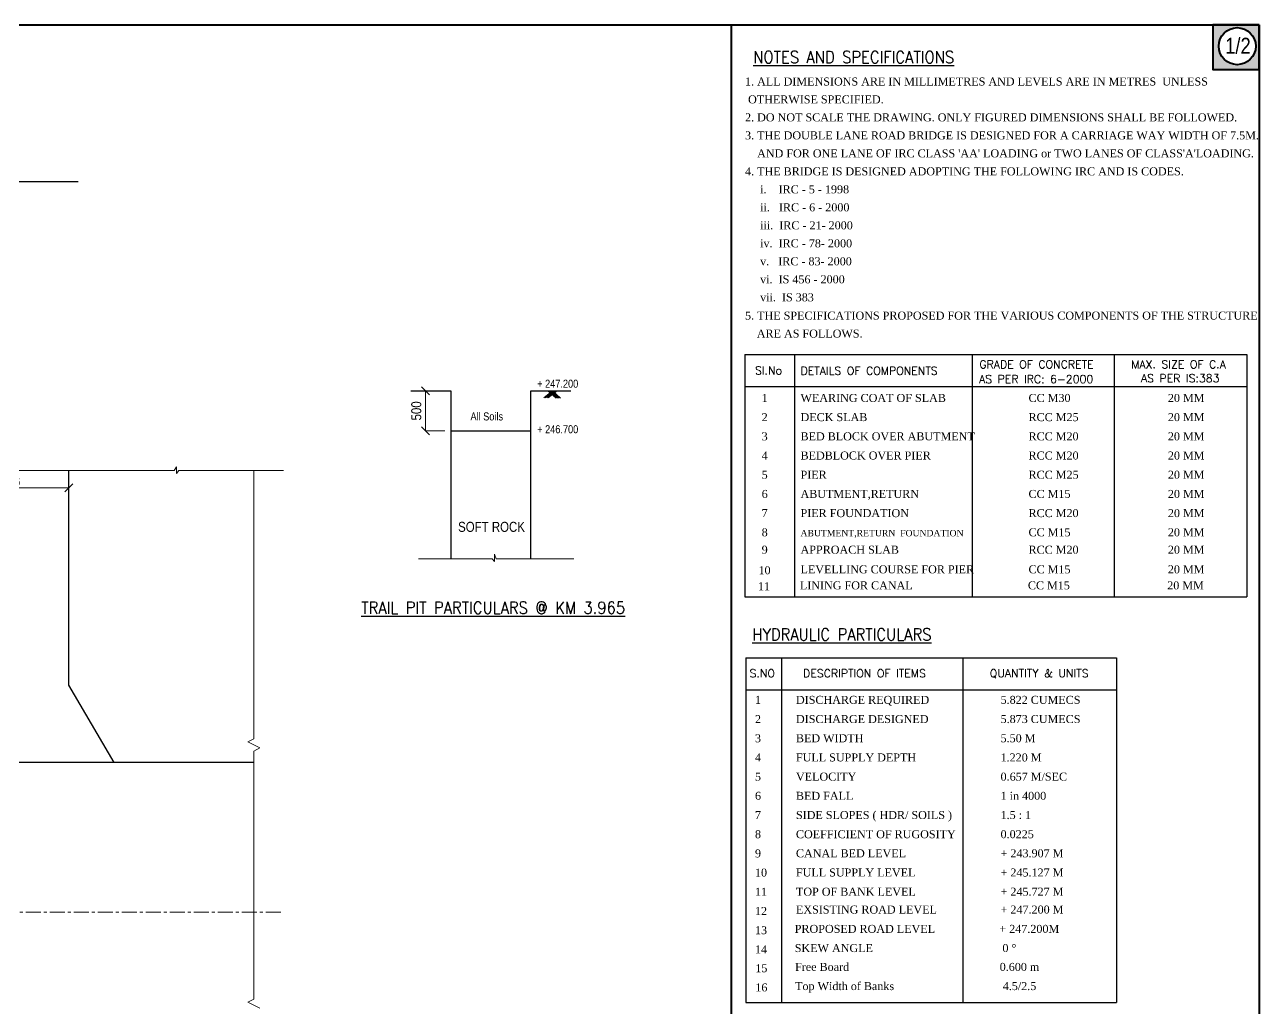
# Model space of a CAD drawing. Header units: millimetres. Extents: x 909709 to 971144, y -249798 to -204202.
# Drawn here: x 940152 to 971015, y -228802 to -204202 of the extents above; entities that cross this region are included whole.
import ezdxf
from ezdxf.enums import TextEntityAlignment as Align

# ---------------------------------------------------------------- set-up
doc = ezdxf.new("R2010")
doc.units = ezdxf.units.MM
doc.header["$LTSCALE"] = 300
doc.header["$MEASUREMENT"] = 0
doc.linetypes.add('CENTER', pattern=[2, 1.25, -0.25, 0.25, -0.25])
for name, color, linetype, lineweight in [('DWG TEXT', 3, 'Continuous', 25), ('elevations', 7, 'Continuous', 25), ('MAIN', 7, 'Continuous', 25), ('text', 7, 'Continuous', 25)]:
    doc.layers.add(name, color=color, linetype=linetype, lineweight=lineweight)
doc.layers.add('NOTES', color=7, linetype='Continuous')
doc.styles.add('ARIAL', font='times.ttf')
doc.styles.add('ARIAL NARROW', font='ARIALN.TTF', dxfattribs={"height": 250})
doc.styles.add('ROMANS', font='romans')
doc.styles.add('ROMANT', font='romant')
doc.styles.get("Standard").update_dxf_attribs({"font": 'ARIALN.TTF', "height": 200})
doc.dimstyles.new('ISO-25', dxfattribs={"dimtxt": 200, "dimasz": 200, "dimexe": 1.25, "dimexo": 150, "dimgap": 50, "dimtad": 1, "dimdec": 1, "dimdsep": 46, "dimtxsty": 'Standard', "dimblk": 'OBLIQUE', "dimcen": 2.5, "dimdle": 1.25, "dimclrt": 256, "dimadec": 0, "dimazin": 0, "dimtfac": 1, "dimtdec": 1, "dimtmove": 0, "dimatfit": 3, "dimfxl": 1, "dimlwd": 15, "dimlwe": 13, "dimarcsym": 0})
doc.dimstyles.new('REIN FORCE 2', dxfattribs={"dimtxt": 250, "dimasz": 200, "dimexe": 1.25, "dimexo": 150, "dimgap": 100, "dimtad": 1, "dimdec": 1, "dimlfac": 0.5, "dimdsep": 46, "dimtxsty": 'ARIAL NARROW', "dimblk": 'OBLIQUE', "dimcen": 2.5, "dimdle": 1.25, "dimadec": 0, "dimazin": 0, "dimtfac": 1, "dimtdec": 1, "dimtmove": 0, "dimatfit": 3, "dimfxl": 1, "dimlwd": 15, "dimlwe": 13, "dimarcsym": 0})

# ---------------------------------------------------------------- blocks, each defined once
blk = doc.blocks.new('_Oblique')
at = {"color": 0, "linetype": 'ByBlock', "lineweight": -2}
blk.add_line((-0.5, -0.5), (0.5, 0.5), dxfattribs=at)
blk = doc.blocks.new('*D6')
at = {"layer": 'Defpoints', "color": 0, "linetype": 'ByBlock', "transparency": 16777216}
for p in [(950525, -213360), (950169, -214360), (950808, -214360)]:
    blk.add_point(p, dxfattribs=at)
at = {"layer": 'MAIN', "color": 0, "linetype": 'ByBlock', "lineweight": 13, "transparency": 16777216}
for p, q in [((950375, -213360), (950168, -213360)), ((950658, -214360), (950168, -214360))]:
    blk.add_line(p, q, dxfattribs=at)
at = {"layer": 'MAIN', "color": 0, "linetype": 'Continuous', "lineweight": 15, "transparency": 16777216}
blk.add_line((950169, -213359), (950169, -214361), dxfattribs=at)
at = {"layer": 'MAIN', "color": 0, "linetype": 'ByBlock', "lineweight": 15, "transparency": 16777216, "xscale": 200, "yscale": 200, "zscale": 200}
for p, rotation in [((950169, -213360), 90), ((950169, -214360), 270)]:
    blk.add_blockref('_Oblique', p, dxfattribs=dict(at, rotation=rotation))
at = {"layer": 'MAIN', "color": 0, "linetype": 'ByBlock', "transparency": 16777216, "insert": (949942, -213860), "char_height": 250, "attachment_point": 5, "rotation": 90, "style": 'ARIAL NARROW'}
blk.add_mtext('500', dxfattribs=at)
blk = doc.blocks.new('*D63')
at = {"layer": 'Defpoints', "color": 0, "linetype": 'ByBlock', "transparency": 16777216}
for p in [(941257, -215783), (938311, -216097), (941257, -216097)]:
    blk.add_point(p, dxfattribs=at)
at = {"layer": 'elevations', "color": 0, "linetype": 'Continuous', "lineweight": 15, "transparency": 16777216}
blk.add_line((938310, -215783), (941258, -215783), dxfattribs=at)
at = {"layer": 'elevations', "color": 0, "linetype": 'ByBlock', "lineweight": 13, "transparency": 16777216}
for p, q in [((938311, -215947), (938311, -215782)), ((941257, -215947), (941257, -215782))]:
    blk.add_line(p, q, dxfattribs=at)
at = {"layer": 'elevations', "color": 0, "linetype": 'ByBlock', "lineweight": 15, "transparency": 16777216, "xscale": 200, "yscale": 200, "zscale": 200, "rotation": 180}
blk.add_blockref('_Oblique', (938311, -215783), dxfattribs=at)
at = {"layer": 'elevations', "color": 0, "linetype": 'ByBlock', "lineweight": 15, "transparency": 16777216, "xscale": 200, "yscale": 200, "zscale": 200}
blk.add_blockref('_Oblique', (941257, -215783), dxfattribs=at)
at = {"layer": 'elevations', "linetype": 'ByBlock', "transparency": 16777216, "insert": (939784, -215631), "char_height": 200, "attachment_point": 5}
blk.add_mtext('2946', dxfattribs=at)

msp = doc.modelspace()

# ---------------------------------------------------------------- hatches: boundary and pattern name
at = {"layer": 'elevations', "linetype": 'ByBlock'}
h = msp.add_hatch(color=0, dxfattribs=at)
h.paths.add_polyline_path([(971014.76, -204201.98), (969850.36, -204201.98), (969850.36, -205324.93), (971014.76, -205324.93)])
h.paths.add_polyline_path([(969999.56, -204739.21, -1), (970926.07, -204739.21, -1)], flags=16)

# ---------------------------------------------------------------- linework, layer by layer
at = {"layer": 'DWG TEXT', "color": 0, "linetype": 'ByBlock'}
for p, q in [((942386.5, -222650.51), (941256.89, -220718.22)), ((958179.88, -228034.23), (958179.88, -228652.8)), ((958179.88, -228652.8), (967444.82, -228652.8))]:
    msp.add_line(p, q, dxfattribs=at)
at = {"layer": 'MAIN', "color": 0, "lineweight": 40}
for p, q in [((909708.72, -204201.98), (971014.76, -204201.98)), ((957814.76, -204201.98), (957814.76, -249798.44)), ((971014.76, -204201.98), (971014.76, -249798.44))]:
    msp.add_line(p, q, dxfattribs=at)
at = {"layer": 'MAIN', "color": 0, "linetype": 'ByBlock'}
for p, q in [((933310.79, -208122.65), (941485.63, -208122.65)), ((949807.64, -213360.1), (950807.64, -213360.1)), ((950807.64, -213360.1), (950807.64, -217558.2)), ((952807.64, -217558.2), (952807.64, -213360.1)), ((952807.64, -213360.1), (953807.64, -213360.1)), ((950807.64, -214360.1), (952807.64, -214360.1)), ((941256.89, -220718.22), (941256.89, -215351.25)), ((945879.43, -222650.26), (928330.79, -222650.56))]:
    msp.add_line(p, q, dxfattribs=at)
at = {"layer": 'MAIN', "color": 0, "lineweight": 13}
for p, q in [((953346.09, -213360.39), (953125.76, -213536.47)), ((953384.73, -213360.39), (953164.39, -213536.47)), ((953384.72, -213360.39), (953164.39, -213536.47)), ((953423.36, -213360.39), (953203.02, -213536.47)), ((953423.36, -213360.39), (953203.02, -213536.47)), ((953227.85, -213360.1), (953433.82, -213542.58)), ((953461.99, -213360.39), (953241.65, -213536.47)), ((953266.21, -213360.1), (953474.48, -213544.61)), ((953268.84, -213362.42), (953469.89, -213540.54)), ((953304.91, -213360.39), (953510.55, -213542.58)), ((953346.09, -213360.39), (953547.15, -213538.51)), ((943890.93, -215351.16), (939861.08, -215351.16)), ((943890.93, -215351.16), (943949.72, -215262.51)), ((943949.72, -215262.51), (943949.72, -215427.65)), ((943949.72, -215427.65), (944004.62, -215351.16)), ((946624.63, -215351.16), (944004.62, -215351.16)), ((945879.51, -215351.16), (945879.51, -222059.08)), ((949995.38, -217558.2), (951836.09, -217558.2)), ((951937.63, -217558.2), (953879.88, -217558.2)), ((945727.77, -222136.42), (945879.51, -222059.08)), ((946031.21, -222291.03), (945727.77, -222136.42)), ((946031.21, -222291.2), (945879.42, -222368.46)), ((945879.42, -222368.46), (945879.46, -228569.66)), ((945727.72, -228647.01), (945879.46, -228569.66)), ((946031.16, -228801.61), (945727.72, -228647.01))]:
    msp.add_line(p, q, dxfattribs=at)
at = {"layer": 'MAIN', "color": 0, "linetype": 'CENTER', "lineweight": 13}
msp.add_line((946553.46, -226400.46), (928330.79, -226400.48), dxfattribs=at)
at = {"layer": 'MAIN', "color": 0, "lineweight": 40}
msp.add_lwpolyline([(971014.76, -204201.98), (969850.36, -204201.98), (969850.36, -205324.93), (971014.76, -205324.93)], close=True, dxfattribs=at)
at = {"layer": 'MAIN', "color": 0, "lineweight": 13}
msp.add_lwpolyline([(951937.63, -217558.2), (951893.88, -217441.11), (951893.88, -217558.2), (951893.88, -217630.61), (951836.09, -217558.2)], dxfattribs=at)
at = {"layer": 'MAIN', "color": 0, "lineweight": 40}
msp.add_circle((970462.81, -204739.21), 463.26, dxfattribs=at)
at = {"layer": 'NOTES', "color": 0, "linetype": 'ByBlock'}
for p, q in [((958153.32, -212452.83), (958153.31, -218509.42)), ((958153.32, -212452.86), (970699.78, -212452.86)), ((959399.22, -212452.84), (959399.22, -218509.92)), ((963839.37, -212452.85), (963839.36, -218509.93)), ((967389.75, -212452.84), (967389.75, -218509.93)), ((970699.77, -212452.86), (970699.77, -218509.44)), ((958153.32, -213252.84), (970699.78, -213252.84)), ((970699.28, -217254.31), (970699.78, -217253.81)), ((958153.81, -218410.45), (958153.31, -218409.95)), ((958153.31, -218509.42), (958153.81, -218509.92)), ((958153.81, -218509.92), (970699.28, -218509.94)), ((958179.88, -220034.23), (967444.82, -220034.23)), ((958179.88, -220034.23), (958179.88, -228034.23)), ((959069.56, -220034.23), (959069.56, -228652.8)), ((963600.52, -220034.23), (963600.52, -228652.8)), ((967444.82, -220034.23), (967444.82, -228652.8)), ((958179.88, -220834.23), (967444.82, -220834.23))]:
    msp.add_line(p, q, dxfattribs=at)

# ---------------------------------------------------------------- texts
at = {"color": 0, "style": 'ROMANT', "width": 0.9}
for s, p in [('%%UNOTES AND SPECIFICATIONS', (958363.88, -205162.19)), ('%%UHYDRAULIC PARTICULARS', (958341.37, -219600.91))]:
    msp.add_text(s, height=300, dxfattribs=at).set_placement(p)
at = {"color": 0}
for s, height, style, p in [('1. ALL DIMENSIONS ARE IN MILLIMETRES AND LEVELS ARE IN METRES  UNLESS', 200, 'ARIAL', (958159.29, -205723.13)), (' OTHERWISE SPECIFIED.', 200, 'ARIAL', (958159.29, -206170.46)), ('2. DO NOT SCALE THE DRAWING. ONLY FIGURED DIMENSIONS SHALL BE FOLLOWED.', 200, 'ARIAL', (958159.29, -206620.14)), ('3. THE DOUBLE LANE ROAD BRIDGE IS DESIGNED FOR A CARRIAGE WAY WIDTH OF 7.5M.', 200, 'ARIAL', (958159.29, -207070.14)), ("    AND FOR ONE LANE OF IRC CLASS 'AA' LOADING or TWO LANES OF CLASS'A'LOADING.", 200, 'ARIAL', (958159.29, -207520.14)), ('4. THE BRIDGE IS DESIGNED ADOPTING THE FOLLOWING IRC AND IS CODES.', 200, 'ARIAL', (958159.29, -207970.14)), ('     i.    IRC - 5 - 1998', 200, 'ARIAL', (958159.29, -208420.14)), ('     ii.   IRC - 6 - 2000', 200, 'ARIAL', (958159.29, -208870.14)), ('     iii.  IRC - 21- 2000', 200, 'ARIAL', (958159.29, -209320.14)), ('     iv.  IRC - 78- 2000', 200, 'ARIAL', (958159.29, -209770.14)), ('     v.   IRC - 83- 2000', 200, 'ARIAL', (958159.29, -210220.14)), ('     vi.  IS 456 - 2000', 200, 'ARIAL', (958159.29, -210670.14)), ('     vii.  IS 383 ', 200, 'ARIAL', (958159.29, -211120.14)), ('5. THE SPECIFICATIONS PROPOSED FOR THE VARIOUS COMPONENTS OF THE STRUCTURE ', 200, 'ARIAL', (958159.29, -211577.33)), ('ARE AS FOLLOWS.', 200, 'ARIAL', (958453.4, -212027.33)), ('GRADE OF CONCRETE', 200, 'ROMANS', (964017.93, -212796.76)), ('MAX. SIZE OF C.A', 200, 'ROMANS', (967813.24, -212796.76)), ('Sl.No     ', 200, 'ROMANS', (958408.03, -212949.76)), ('DETAILS OF COMPONENTS', 200, 'ROMANS', (959546.47, -212958.15)), ('AS PER IS:383', 200, 'ROMANS', (968056.53, -213145.18)), ('AS PER IRC: 6-2000', 200, 'ROMANS', (964009.87, -213165.65)), ('1', 200, 'ARIAL', (958574.88, -213636.94)), ('WEARING COAT OF SLAB', 200, 'ARIAL', (959546.46, -213636.94)), ('CC M30', 200, 'ARIAL', (965246.43, -213636.94)), ('20 MM', 200, 'ARIAL', (968729.52, -213636.95)), ('2', 200, 'ARIAL', (958574.88, -214116.94)), ('DECK SLAB', 200, 'ARIAL', (959546.46, -214116.94)), ('RCC M25', 200, 'ARIAL', (965246.43, -214116.94)), ('20 MM', 200, 'ARIAL', (968729.52, -214116.95)), ('3', 200, 'ARIAL', (958574.88, -214596.94)), ('BED BLOCK OVER ABUTMENT', 200, 'ARIAL', (959546.46, -214596.94)), ('RCC M20', 200, 'ARIAL', (965246.43, -214596.94)), ('20 MM', 200, 'ARIAL', (968729.52, -214596.95)), ('4', 200, 'ARIAL', (958574.88, -215076.94)), ('BEDBLOCK OVER PIER', 200, 'ARIAL', (959546.46, -215076.94)), ('RCC M20', 200, 'ARIAL', (965246.43, -215076.94)), ('20 MM', 200, 'ARIAL', (968729.52, -215076.95)), ('5', 200, 'ARIAL', (958574.88, -215556.94)), ('PIER', 200, 'ARIAL', (959546.46, -215556.94)), ('RCC M25', 200, 'ARIAL', (965246.43, -215556.94)), ('20 MM', 200, 'ARIAL', (968729.52, -215556.95)), ('6', 200, 'ARIAL', (958574.88, -216036.94)), ('ABUTMENT,RETURN ', 200, 'ARIAL', (959546.46, -216036.94)), ('CC M15', 200, 'ARIAL', (965246.43, -216036.94)), ('20 MM', 200, 'ARIAL', (968729.52, -216036.95)), ('7', 200, 'ARIAL', (958574.88, -216516.94)), ('PIER FOUNDATION', 200, 'ARIAL', (959546.46, -216516.94)), ('RCC M20', 200, 'ARIAL', (965246.43, -216516.94)), ('20 MM', 200, 'ARIAL', (968729.52, -216516.95)), ('8', 200, 'ARIAL', (958574.88, -216996.94)), ('ABUTMENT,RETURN  FOUNDATION', 160, 'ARIAL', (959546.46, -216996.94)), ('CC M15', 200, 'ARIAL', (965246.43, -216996.94)), ('20 MM', 200, 'ARIAL', (968729.52, -216996.95)), ('9', 200, 'ARIAL', (958574.88, -217431.98)), ('APPROACH SLAB', 200, 'ARIAL', (959546.46, -217431.98)), ('RCC M20', 200, 'ARIAL', (965246.43, -217431.99)), ('20 MM', 200, 'ARIAL', (968729.52, -217432)), ('10', 200, 'ARIAL', (958495.7, -217945.8)), ('LEVELLING COURSE FOR PIER', 200, 'ARIAL', (959546.46, -217923.2)), ('CC M15', 200, 'ARIAL', (965246.43, -217923.21)), ('20 MM', 200, 'ARIAL', (968729.52, -217923.22)), ('11', 200, 'ARIAL', (958479.64, -218346.7)), ('LINING FOR CANAL', 200, 'ARIAL', (959530.41, -218324.1)), ('CC M15', 200, 'ARIAL', (965230.38, -218324.1)), ('20 MM', 200, 'ARIAL', (968713.47, -218324.12)), ('S.NO', 200, 'ROMANS', (958271.92, -220523.15)), ('DESCRIPTION OF ITEMS', 200, 'ROMANS', (959611.12, -220523.15)), ('QUANTITY & UNITS', 200, 'ROMANS', (964277.97, -220523.15)), ('1', 200, 'ARIAL', (958407.55, -221187.45)), ('DISCHARGE REQUIRED', 200, 'ARIAL', (959431.75, -221187.45)), ('5.822 CUMECS', 200, 'ARIAL', (964547.02, -221187.45)), ('2', 200, 'ARIAL', (958407.55, -221667.45)), ('DISCHARGE DESIGNED', 200, 'ARIAL', (959431.75, -221667.45)), ('5.873 CUMECS', 200, 'ARIAL', (964547.02, -221667.45)), ('3', 200, 'ARIAL', (958407.55, -222147.45)), ('BED WIDTH', 200, 'ARIAL', (959431.75, -222147.45)), ('5.50 M', 200, 'ARIAL', (964547.02, -222147.45)), ('4', 200, 'ARIAL', (958407.55, -222627.45)), ('FULL SUPPLY DEPTH', 200, 'ARIAL', (959431.75, -222627.45)), ('1.220 M', 200, 'ARIAL', (964547.02, -222627.45)), ('5', 200, 'ARIAL', (958407.55, -223107.45)), ('VELOCITY', 200, 'ARIAL', (959431.75, -223107.45)), ('0.657 M/SEC', 200, 'ARIAL', (964547.02, -223107.45)), ('6', 200, 'ARIAL', (958407.55, -223587.45)), ('BED FALL', 200, 'ARIAL', (959431.75, -223587.45)), ('1 in 4000', 200, 'ARIAL', (964547.02, -223587.45)), ('7', 200, 'ARIAL', (958407.55, -224067.45)), ('SIDE SLOPES ( HDR/ SOILS )', 200, 'ARIAL', (959431.75, -224067.45)), ('1.5 : 1', 200, 'ARIAL', (964547.02, -224067.45)), ('8', 200, 'ARIAL', (958407.55, -224547.45)), ('COEFFICIENT OF RUGOSITY', 200, 'ARIAL', (959431.75, -224547.45)), ('0.0225', 200, 'ARIAL', (964547.02, -224547.45)), ('9', 200, 'ARIAL', (958407.55, -225027.45)), ('CANAL BED LEVEL', 200, 'ARIAL', (959431.75, -225024.81)), ('+ 243.907 M  ', 200, 'ARIAL', (964546.83, -225024.81)), ('10', 200, 'ARIAL', (958407.55, -225507.45)), ('FULL SUPPLY LEVEL', 200, 'ARIAL', (959431.75, -225504.81)), ('+ 245.127 M  ', 200, 'ARIAL', (964546.83, -225504.81)), ('11', 200, 'ARIAL', (958407.55, -225987.45)), ('TOP OF BANK LEVEL', 200, 'ARIAL', (959431.75, -225984.81)), ('+ 245.727 M   ', 200, 'ARIAL', (964546.83, -225984.81)), ('12', 200, 'ARIAL', (958407.55, -226467.45)), ('EXSISTING ROAD LEVEL', 200, 'ARIAL', (959431.75, -226432)), ('+ 247.200 M', 200, 'ARIAL', (964547.02, -226432)), ('13', 200, 'ARIAL', (958407.55, -226947.45)), ('PROPOSED ROAD LEVEL', 200, 'ARIAL', (959401.56, -226914.64)), ('+ 247.200M', 200, 'ARIAL', (964516.82, -226914.64)), ('14', 200, 'ARIAL', (958407.55, -227427.45)), ('SKEW ANGLE', 200, 'ARIAL', (959401.56, -227394.64)), ('0 %%D', 200, 'ARIAL', (964593.12, -227394.64)), ('15', 200, 'ARIAL', (958416.16, -227898.54)), ('Free Board', 200, 'ARIAL', (959410.17, -227865.73)), ('0.600 m', 200, 'ARIAL', (964525.43, -227865.73)), ('16', 200, 'ARIAL', (958416.16, -228378.54)), ('Top Width of Banks', 200, 'ARIAL', (959410.17, -228345.73)), ('4.5/2.5', 200, 'ARIAL', (964601.73, -228345.73))]:
    msp.add_text(s, height=height, dxfattribs=dict(at, style=style)).set_placement(p)
at = {"color": 0, "style": 'ROMANT', "width": 0.9}
msp.add_text('%%UTRAIL PIT PARTICULARS @ KM 3.965', height=300, dxfattribs=at).set_placement((951863.22, -218932.36), align=Align.CENTER)
at = {"layer": 'DWG TEXT', "color": 0, "linetype": 'ByBlock', "insert": (951295.62, -213898.9), "char_height": 200, "width": 936.5045, "attachment_point": 1}
msp.add_mtext('All Soils', dxfattribs=at)
at = {"layer": 'elevations', "color": 0, "linetype": 'ByBlock', "style": 'ARIAL NARROW'}
for s, p in [('+ 247.200', (952963.82, -213280.9)), ('+ 246.700', (952963.82, -214419.74))]:
    msp.add_text(s, height=200, dxfattribs=at).set_placement(p)
at = {"layer": 'MAIN', "color": 0, "lineweight": 9, "style": 'ARIAL NARROW'}
msp.add_text('1/2', height=400, dxfattribs=at).set_placement((970162.41, -204928.18))
at = {"layer": 'text', "color": 0, "linetype": 'ByBlock', "insert": (950986.19, -216762.26), "char_height": 250, "attachment_point": 4, "style": 'ARIAL NARROW'}
msp.add_mtext('SOFT ROCK', dxfattribs=at)

# ---------------------------------------------------------------- dimensions: what is measured, and where the dimension line sits
at = {"layer": 'elevations', "color": 0, "linetype": 'ByBlock'}
dim = msp.add_linear_dim(base=(941256.89, -215782.85), p1=(938310.89, -216097.49), p2=(941256.89, -216097.49), dimstyle='ISO-25', dxfattribs=at)
dim.commit()
dim.dimension.update_dxf_attribs({"geometry": '*D63', "text_midpoint": (939783.89, -215630.74)})
at = {"layer": 'MAIN', "color": 0, "linetype": 'ByBlock'}
dim = msp.add_linear_dim(base=(950169.3, -214360.1), p1=(950525.01, -213360.1), p2=(950807.64, -214360.1), angle=90, dimstyle='REIN FORCE 2', dxfattribs=at)
dim.commit()
dim.dimension.update_dxf_attribs({"geometry": '*D6', "text_midpoint": (949941.65, -213860.1)})

doc.saveas('drawing.dxf')
